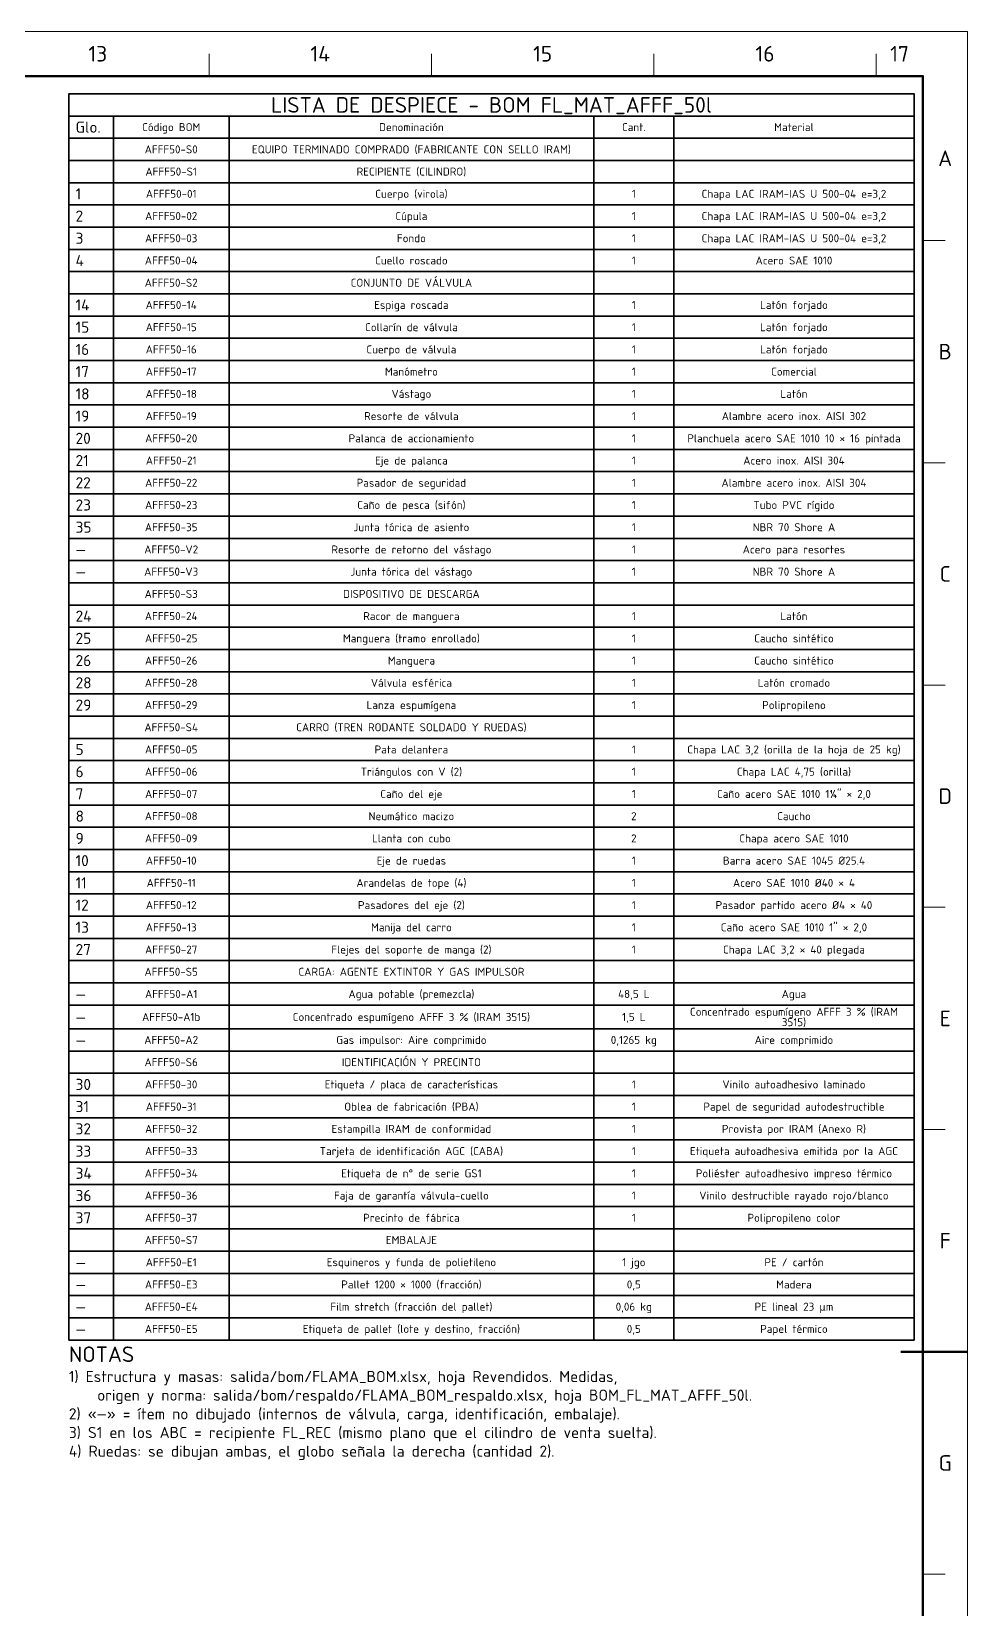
# Model space of a CAD drawing. Header units: millimetres. Extents: x 0 to 841, y 0 to 594.
# Drawn here: x 630.6 to 841, y 239.1 to 594 of the extents above; entities that cross this region are included whole.
import ezdxf
from ezdxf.enums import TextEntityAlignment as Align

# ---------------------------------------------------------------- set-up
doc = ezdxf.new("R2010")
doc.units = ezdxf.units.MM
for name, color, linetype, lineweight in [('06-TEXTO', 7, 'CONTINUOUS', 25), ('07-RECUADRO', 7, 'CONTINUOUS', 70), ('08-FINA', 5, 'CONTINUOUS', 18), ('10-ROTULO', 7, 'CONTINUOUS', 35)]:
    doc.layers.add(name, color=color, linetype=linetype, lineweight=lineweight)
doc.styles.add('ISO3098', font='isocpeur.ttf')

msp = doc.modelspace()

# ---------------------------------------------------------------- linework, layer by layer
at = {"layer": '07-RECUADRO'}
msp.add_line((841, 297), (826, 297), dxfattribs=at)
msp.add_lwpolyline([(25, 10), (831, 10), (831, 584), (25, 584)], close=True, dxfattribs=at)
at = {"layer": '08-FINA'}
for p, q in [((670.5, 584), (670.5, 589)), ((720.5, 584), (720.5, 589)), ((770.5, 584), (770.5, 589)), ((820.5, 584), (820.5, 589)), ((831, 547), (836, 547)), ((831, 497), (836, 497)), ((831, 447), (836, 447)), ((831, 397), (836, 397)), ((831, 347), (836, 347)), ((831, 247), (836, 247))]:
    msp.add_line(p, q, dxfattribs=at)
msp.add_lwpolyline([(0, 0), (841, 0), (841, 594), (0, 594)], close=True, dxfattribs=at)
at = {"layer": '10-ROTULO'}
for points in [[(639, 575), (829, 575), (829, 580), (639, 580)], [(639, 570), (649, 570), (649, 575), (639, 575)], [(649, 570), (675, 570), (675, 575), (649, 575)], [(675, 570), (757, 570), (757, 575), (675, 575)], [(757, 570), (775, 570), (775, 575), (757, 575)], [(775, 570), (829, 570), (829, 575), (775, 575)], [(639, 565), (649, 565), (649, 570), (639, 570)], [(649, 565), (675, 565), (675, 570), (649, 570)], [(675, 565), (757, 565), (757, 570), (675, 570)], [(757, 565), (775, 565), (775, 570), (757, 570)], [(775, 565), (829, 565), (829, 570), (775, 570)], [(639, 560), (649, 560), (649, 565), (639, 565)], [(649, 560), (675, 560), (675, 565), (649, 565)], [(675, 560), (757, 560), (757, 565), (675, 565)], [(757, 560), (775, 560), (775, 565), (757, 565)], [(775, 560), (829, 560), (829, 565), (775, 565)], [(639, 555), (649, 555), (649, 560), (639, 560)], [(649, 555), (675, 555), (675, 560), (649, 560)], [(675, 555), (757, 555), (757, 560), (675, 560)], [(757, 555), (775, 555), (775, 560), (757, 560)], [(775, 555), (829, 555), (829, 560), (775, 560)], [(639, 550), (649, 550), (649, 555), (639, 555)], [(649, 550), (675, 550), (675, 555), (649, 555)], [(675, 550), (757, 550), (757, 555), (675, 555)], [(757, 550), (775, 550), (775, 555), (757, 555)], [(775, 550), (829, 550), (829, 555), (775, 555)], [(639, 545), (649, 545), (649, 550), (639, 550)], [(649, 545), (675, 545), (675, 550), (649, 550)], [(675, 545), (757, 545), (757, 550), (675, 550)], [(757, 545), (775, 545), (775, 550), (757, 550)], [(775, 545), (829, 545), (829, 550), (775, 550)], [(639, 540), (649, 540), (649, 545), (639, 545)], [(649, 540), (675, 540), (675, 545), (649, 545)], [(675, 540), (757, 540), (757, 545), (675, 545)], [(757, 540), (775, 540), (775, 545), (757, 545)], [(775, 540), (829, 540), (829, 545), (775, 545)], [(639, 535), (649, 535), (649, 540), (639, 540)], [(649, 535), (675, 535), (675, 540), (649, 540)], [(675, 535), (757, 535), (757, 540), (675, 540)], [(757, 535), (775, 535), (775, 540), (757, 540)], [(775, 535), (829, 535), (829, 540), (775, 540)], [(639, 530), (649, 530), (649, 535), (639, 535)], [(649, 530), (675, 530), (675, 535), (649, 535)], [(675, 530), (757, 530), (757, 535), (675, 535)], [(757, 530), (775, 530), (775, 535), (757, 535)], [(775, 530), (829, 530), (829, 535), (775, 535)], [(639, 525), (649, 525), (649, 530), (639, 530)], [(649, 525), (675, 525), (675, 530), (649, 530)], [(675, 525), (757, 525), (757, 530), (675, 530)], [(757, 525), (775, 525), (775, 530), (757, 530)], [(775, 525), (829, 525), (829, 530), (775, 530)], [(639, 520), (649, 520), (649, 525), (639, 525)], [(649, 520), (675, 520), (675, 525), (649, 525)], [(675, 520), (757, 520), (757, 525), (675, 525)], [(757, 520), (775, 520), (775, 525), (757, 525)], [(775, 520), (829, 520), (829, 525), (775, 525)], [(639, 515), (649, 515), (649, 520), (639, 520)], [(649, 515), (675, 515), (675, 520), (649, 520)], [(675, 515), (757, 515), (757, 520), (675, 520)], [(757, 515), (775, 515), (775, 520), (757, 520)], [(775, 515), (829, 515), (829, 520), (775, 520)], [(639, 510), (649, 510), (649, 515), (639, 515)], [(649, 510), (675, 510), (675, 515), (649, 515)], [(675, 510), (757, 510), (757, 515), (675, 515)], [(757, 510), (775, 510), (775, 515), (757, 515)], [(775, 510), (829, 510), (829, 515), (775, 515)], [(639, 505), (649, 505), (649, 510), (639, 510)], [(649, 505), (675, 505), (675, 510), (649, 510)], [(675, 505), (757, 505), (757, 510), (675, 510)], [(757, 505), (775, 505), (775, 510), (757, 510)], [(775, 505), (829, 505), (829, 510), (775, 510)], [(639, 500), (649, 500), (649, 505), (639, 505)], [(649, 500), (675, 500), (675, 505), (649, 505)], [(675, 500), (757, 500), (757, 505), (675, 505)], [(757, 500), (775, 500), (775, 505), (757, 505)], [(775, 500), (829, 500), (829, 505), (775, 505)], [(639, 495), (649, 495), (649, 500), (639, 500)], [(649, 495), (675, 495), (675, 500), (649, 500)], [(675, 495), (757, 495), (757, 500), (675, 500)], [(757, 495), (775, 495), (775, 500), (757, 500)], [(775, 495), (829, 495), (829, 500), (775, 500)], [(639, 490), (649, 490), (649, 495), (639, 495)], [(649, 490), (675, 490), (675, 495), (649, 495)], [(675, 490), (757, 490), (757, 495), (675, 495)], [(757, 490), (775, 490), (775, 495), (757, 495)], [(775, 490), (829, 490), (829, 495), (775, 495)], [(639, 485), (649, 485), (649, 490), (639, 490)], [(649, 485), (675, 485), (675, 490), (649, 490)], [(675, 485), (757, 485), (757, 490), (675, 490)], [(757, 485), (775, 485), (775, 490), (757, 490)], [(775, 485), (829, 485), (829, 490), (775, 490)], [(639, 480), (649, 480), (649, 485), (639, 485)], [(649, 480), (675, 480), (675, 485), (649, 485)], [(675, 480), (757, 480), (757, 485), (675, 485)], [(757, 480), (775, 480), (775, 485), (757, 485)], [(775, 480), (829, 480), (829, 485), (775, 485)], [(639, 475), (649, 475), (649, 480), (639, 480)], [(649, 475), (675, 475), (675, 480), (649, 480)], [(675, 475), (757, 475), (757, 480), (675, 480)], [(757, 475), (775, 475), (775, 480), (757, 480)], [(775, 475), (829, 475), (829, 480), (775, 480)], [(639, 470), (649, 470), (649, 475), (639, 475)], [(649, 470), (675, 470), (675, 475), (649, 475)], [(675, 470), (757, 470), (757, 475), (675, 475)], [(757, 470), (775, 470), (775, 475), (757, 475)], [(775, 470), (829, 470), (829, 475), (775, 475)], [(639, 465), (649, 465), (649, 470), (639, 470)], [(649, 465), (675, 465), (675, 470), (649, 470)], [(675, 465), (757, 465), (757, 470), (675, 470)], [(757, 465), (775, 465), (775, 470), (757, 470)], [(775, 465), (829, 465), (829, 470), (775, 470)], [(639, 460), (649, 460), (649, 465), (639, 465)], [(649, 460), (675, 460), (675, 465), (649, 465)], [(675, 460), (757, 460), (757, 465), (675, 465)], [(757, 460), (775, 460), (775, 465), (757, 465)], [(775, 460), (829, 460), (829, 465), (775, 465)], [(639, 455), (649, 455), (649, 460), (639, 460)], [(649, 455), (675, 455), (675, 460), (649, 460)], [(675, 455), (757, 455), (757, 460), (675, 460)], [(757, 455), (775, 455), (775, 460), (757, 460)], [(775, 455), (829, 455), (829, 460), (775, 460)], [(639, 450), (649, 450), (649, 455), (639, 455)], [(649, 450), (675, 450), (675, 455), (649, 455)], [(675, 450), (757, 450), (757, 455), (675, 455)], [(757, 450), (775, 450), (775, 455), (757, 455)], [(775, 450), (829, 450), (829, 455), (775, 455)], [(639, 445), (649, 445), (649, 450), (639, 450)], [(649, 445), (675, 445), (675, 450), (649, 450)], [(675, 445), (757, 445), (757, 450), (675, 450)], [(757, 445), (775, 445), (775, 450), (757, 450)], [(775, 445), (829, 445), (829, 450), (775, 450)], [(639, 440), (649, 440), (649, 445), (639, 445)], [(649, 440), (675, 440), (675, 445), (649, 445)], [(675, 440), (757, 440), (757, 445), (675, 445)], [(757, 440), (775, 440), (775, 445), (757, 445)], [(775, 440), (829, 440), (829, 445), (775, 445)], [(639, 435), (649, 435), (649, 440), (639, 440)], [(649, 435), (675, 435), (675, 440), (649, 440)], [(675, 435), (757, 435), (757, 440), (675, 440)], [(757, 435), (775, 435), (775, 440), (757, 440)], [(775, 435), (829, 435), (829, 440), (775, 440)], [(639, 430), (649, 430), (649, 435), (639, 435)], [(649, 430), (675, 430), (675, 435), (649, 435)], [(675, 430), (757, 430), (757, 435), (675, 435)], [(757, 430), (775, 430), (775, 435), (757, 435)], [(775, 430), (829, 430), (829, 435), (775, 435)], [(639, 425), (649, 425), (649, 430), (639, 430)], [(649, 425), (675, 425), (675, 430), (649, 430)], [(675, 425), (757, 425), (757, 430), (675, 430)], [(757, 425), (775, 425), (775, 430), (757, 430)], [(775, 425), (829, 425), (829, 430), (775, 430)], [(639, 420), (649, 420), (649, 425), (639, 425)], [(649, 420), (675, 420), (675, 425), (649, 425)], [(675, 420), (757, 420), (757, 425), (675, 425)], [(757, 420), (775, 420), (775, 425), (757, 425)], [(775, 420), (829, 420), (829, 425), (775, 425)], [(639, 415), (649, 415), (649, 420), (639, 420)], [(649, 415), (675, 415), (675, 420), (649, 420)], [(675, 415), (757, 415), (757, 420), (675, 420)], [(757, 415), (775, 415), (775, 420), (757, 420)], [(775, 415), (829, 415), (829, 420), (775, 420)], [(639, 410), (649, 410), (649, 415), (639, 415)], [(649, 410), (675, 410), (675, 415), (649, 415)], [(675, 410), (757, 410), (757, 415), (675, 415)], [(757, 410), (775, 410), (775, 415), (757, 415)], [(775, 410), (829, 410), (829, 415), (775, 415)], [(639, 405), (649, 405), (649, 410), (639, 410)], [(649, 405), (675, 405), (675, 410), (649, 410)], [(675, 405), (757, 405), (757, 410), (675, 410)], [(757, 405), (775, 405), (775, 410), (757, 410)], [(775, 405), (829, 405), (829, 410), (775, 410)], [(639, 400), (649, 400), (649, 405), (639, 405)], [(649, 400), (675, 400), (675, 405), (649, 405)], [(675, 400), (757, 400), (757, 405), (675, 405)], [(757, 400), (775, 400), (775, 405), (757, 405)], [(775, 400), (829, 400), (829, 405), (775, 405)], [(639, 395), (649, 395), (649, 400), (639, 400)], [(649, 395), (675, 395), (675, 400), (649, 400)], [(675, 395), (757, 395), (757, 400), (675, 400)], [(757, 395), (775, 395), (775, 400), (757, 400)], [(775, 395), (829, 395), (829, 400), (775, 400)], [(639, 390), (649, 390), (649, 395), (639, 395)], [(649, 390), (675, 390), (675, 395), (649, 395)], [(675, 390), (757, 390), (757, 395), (675, 395)], [(757, 390), (775, 390), (775, 395), (757, 395)], [(775, 390), (829, 390), (829, 395), (775, 395)], [(639, 385), (649, 385), (649, 390), (639, 390)], [(649, 385), (675, 385), (675, 390), (649, 390)], [(675, 385), (757, 385), (757, 390), (675, 390)], [(757, 385), (775, 385), (775, 390), (757, 390)], [(775, 385), (829, 385), (829, 390), (775, 390)], [(639, 380), (649, 380), (649, 385), (639, 385)], [(649, 380), (675, 380), (675, 385), (649, 385)], [(675, 380), (757, 380), (757, 385), (675, 385)], [(757, 380), (775, 380), (775, 385), (757, 385)], [(775, 380), (829, 380), (829, 385), (775, 385)], [(639, 375), (649, 375), (649, 380), (639, 380)], [(649, 375), (675, 375), (675, 380), (649, 380)], [(675, 375), (757, 375), (757, 380), (675, 380)], [(757, 375), (775, 375), (775, 380), (757, 380)], [(775, 375), (829, 375), (829, 380), (775, 380)], [(639, 369.66), (649, 369.66), (649, 375), (639, 375)], [(649, 369.66), (675, 369.66), (675, 375), (649, 375)], [(675, 369.66), (757, 369.66), (757, 375), (675, 375)], [(757, 369.66), (775, 369.66), (775, 375), (757, 375)], [(775, 369.66), (829, 369.66), (829, 375), (775, 375)], [(639, 364.66), (649, 364.66), (649, 369.66), (639, 369.66)], [(649, 364.66), (675, 364.66), (675, 369.66), (649, 369.66)], [(675, 364.66), (757, 364.66), (757, 369.66), (675, 369.66)], [(757, 364.66), (775, 364.66), (775, 369.66), (757, 369.66)], [(775, 364.66), (829, 364.66), (829, 369.66), (775, 369.66)], [(639, 359.66), (649, 359.66), (649, 364.66), (639, 364.66)], [(649, 359.66), (675, 359.66), (675, 364.66), (649, 364.66)], [(675, 359.66), (757, 359.66), (757, 364.66), (675, 364.66)], [(757, 359.66), (775, 359.66), (775, 364.66), (757, 364.66)], [(775, 359.66), (829, 359.66), (829, 364.66), (775, 364.66)], [(639, 354.66), (649, 354.66), (649, 359.66), (639, 359.66)], [(649, 354.66), (675, 354.66), (675, 359.66), (649, 359.66)], [(675, 354.66), (757, 354.66), (757, 359.66), (675, 359.66)], [(757, 354.66), (775, 354.66), (775, 359.66), (757, 359.66)], [(775, 354.66), (829, 354.66), (829, 359.66), (775, 359.66)], [(639, 349.66), (649, 349.66), (649, 354.66), (639, 354.66)], [(649, 349.66), (675, 349.66), (675, 354.66), (649, 354.66)], [(675, 349.66), (757, 349.66), (757, 354.66), (675, 354.66)], [(757, 349.66), (775, 349.66), (775, 354.66), (757, 354.66)], [(775, 349.66), (829, 349.66), (829, 354.66), (775, 354.66)], [(639, 344.66), (649, 344.66), (649, 349.66), (639, 349.66)], [(649, 344.66), (675, 344.66), (675, 349.66), (649, 349.66)], [(675, 344.66), (757, 344.66), (757, 349.66), (675, 349.66)], [(757, 344.66), (775, 344.66), (775, 349.66), (757, 349.66)], [(775, 344.66), (829, 344.66), (829, 349.66), (775, 349.66)], [(639, 339.66), (649, 339.66), (649, 344.66), (639, 344.66)], [(649, 339.66), (675, 339.66), (675, 344.66), (649, 344.66)], [(675, 339.66), (757, 339.66), (757, 344.66), (675, 344.66)], [(757, 339.66), (775, 339.66), (775, 344.66), (757, 344.66)], [(775, 339.66), (829, 339.66), (829, 344.66), (775, 344.66)], [(639, 334.66), (649, 334.66), (649, 339.66), (639, 339.66)], [(649, 334.66), (675, 334.66), (675, 339.66), (649, 339.66)], [(675, 334.66), (757, 334.66), (757, 339.66), (675, 339.66)], [(757, 334.66), (775, 334.66), (775, 339.66), (757, 339.66)], [(775, 334.66), (829, 334.66), (829, 339.66), (775, 339.66)], [(639, 329.66), (649, 329.66), (649, 334.66), (639, 334.66)], [(649, 329.66), (675, 329.66), (675, 334.66), (649, 334.66)], [(675, 329.66), (757, 329.66), (757, 334.66), (675, 334.66)], [(757, 329.66), (775, 329.66), (775, 334.66), (757, 334.66)], [(775, 329.66), (829, 329.66), (829, 334.66), (775, 334.66)], [(639, 324.66), (649, 324.66), (649, 329.66), (639, 329.66)], [(649, 324.66), (675, 324.66), (675, 329.66), (649, 329.66)], [(675, 324.66), (757, 324.66), (757, 329.66), (675, 329.66)], [(757, 324.66), (775, 324.66), (775, 329.66), (757, 329.66)], [(775, 324.66), (829, 324.66), (829, 329.66), (775, 329.66)], [(639, 319.66), (649, 319.66), (649, 324.66), (639, 324.66)], [(649, 319.66), (675, 319.66), (675, 324.66), (649, 324.66)], [(675, 319.66), (757, 319.66), (757, 324.66), (675, 324.66)], [(757, 319.66), (775, 319.66), (775, 324.66), (757, 324.66)], [(775, 319.66), (829, 319.66), (829, 324.66), (775, 324.66)], [(639, 314.66), (649, 314.66), (649, 319.66), (639, 319.66)], [(649, 314.66), (675, 314.66), (675, 319.66), (649, 319.66)], [(675, 314.66), (757, 314.66), (757, 319.66), (675, 319.66)], [(757, 314.66), (775, 314.66), (775, 319.66), (757, 319.66)], [(775, 314.66), (829, 314.66), (829, 319.66), (775, 319.66)], [(639, 309.66), (649, 309.66), (649, 314.66), (639, 314.66)], [(649, 309.66), (675, 309.66), (675, 314.66), (649, 314.66)], [(675, 309.66), (757, 309.66), (757, 314.66), (675, 314.66)], [(757, 309.66), (775, 309.66), (775, 314.66), (757, 314.66)], [(775, 309.66), (829, 309.66), (829, 314.66), (775, 314.66)], [(639, 304.66), (649, 304.66), (649, 309.66), (639, 309.66)], [(649, 304.66), (675, 304.66), (675, 309.66), (649, 309.66)], [(675, 304.66), (757, 304.66), (757, 309.66), (675, 309.66)], [(757, 304.66), (775, 304.66), (775, 309.66), (757, 309.66)], [(775, 304.66), (829, 304.66), (829, 309.66), (775, 309.66)], [(639, 299.66), (649, 299.66), (649, 304.66), (639, 304.66)], [(649, 299.66), (675, 299.66), (675, 304.66), (649, 304.66)], [(675, 299.66), (757, 299.66), (757, 304.66), (675, 304.66)], [(757, 299.66), (775, 299.66), (775, 304.66), (757, 304.66)], [(775, 299.66), (829, 299.66), (829, 304.66), (775, 304.66)]]:
    msp.add_lwpolyline(points, close=True, dxfattribs=at)

# ---------------------------------------------------------------- texts
at = {"layer": '06-TEXTO', "style": 'ISO3098'}
for s, height, p in [('13', 3.5, (645.5, 589)), ('14', 3.5, (695.5, 589)), ('15', 3.5, (745.5, 589)), ('16', 3.5, (795.5, 589)), ('17', 3.5, (825.75, 589)), ('LISTA DE DESPIECE - BOM FL_MAT_AFFF_50l', 3.5, (734, 577.5)), ('Código BOM', 1.8, (662, 572.5)), ('Denominación', 1.8, (716, 572.5)), ('Cant.', 1.8, (766, 572.5)), ('Material', 1.8, (802, 572.5)), ('AFFF50-S0', 1.8, (662, 567.5)), ('EQUIPO TERMINADO COMPRADO (FABRICANTE CON SELLO IRAM)', 1.8, (716, 567.5)), ('A', 3.5, (836, 565.5)), ('AFFF50-S1', 1.8, (662, 562.5)), ('RECIPIENTE (CILINDRO)', 1.8, (716, 562.5)), ('AFFF50-01', 1.8, (662, 557.5)), ('Cuerpo (virola)', 1.8, (716, 557.5)), ('1', 1.8, (766, 557.5)), ('Chapa LAC IRAM-IAS U 500-04 e=3,2', 1.8, (802, 557.5)), ('AFFF50-02', 1.8, (662, 552.5)), ('Cúpula', 1.8, (716, 552.5)), ('1', 1.8, (766, 552.5)), ('Chapa LAC IRAM-IAS U 500-04 e=3,2', 1.8, (802, 552.5)), ('AFFF50-03', 1.8, (662, 547.5)), ('Fondo', 1.8, (716, 547.5)), ('1', 1.8, (766, 547.5)), ('Chapa LAC IRAM-IAS U 500-04 e=3,2', 1.8, (802, 547.5)), ('AFFF50-04', 1.8, (662, 542.5)), ('Cuello roscado', 1.8, (716, 542.5)), ('1', 1.8, (766, 542.5)), ('Acero SAE 1010', 1.8, (802, 542.5)), ('AFFF50-S2', 1.8, (662, 537.5)), ('CONJUNTO DE VÁLVULA', 1.8, (716, 537.5)), ('AFFF50-14', 1.8, (662, 532.5)), ('Espiga roscada', 1.8, (716, 532.5)), ('1', 1.8, (766, 532.5)), ('Latón forjado', 1.8, (802, 532.5)), ('AFFF50-15', 1.8, (662, 527.5)), ('Collarín de válvula', 1.8, (716, 527.5)), ('1', 1.8, (766, 527.5)), ('Latón forjado', 1.8, (802, 527.5)), ('AFFF50-16', 1.8, (662, 522.5)), ('Cuerpo de válvula', 1.8, (716, 522.5)), ('1', 1.8, (766, 522.5)), ('Latón forjado', 1.8, (802, 522.5)), ('B', 3.5, (836, 522)), ('AFFF50-17', 1.8, (662, 517.5)), ('Manómetro', 1.8, (716, 517.5)), ('1', 1.8, (766, 517.5)), ('Comercial', 1.8, (802, 517.5)), ('AFFF50-18', 1.8, (662, 512.5)), ('Vástago', 1.8, (716, 512.5)), ('1', 1.8, (766, 512.5)), ('Latón', 1.8, (802, 512.5)), ('AFFF50-19', 1.8, (662, 507.5)), ('Resorte de válvula', 1.8, (716, 507.5)), ('1', 1.8, (766, 507.5)), ('Alambre acero inox. AISI 302', 1.8, (802, 507.5)), ('AFFF50-20', 1.8, (662, 502.5)), ('Palanca de accionamiento', 1.8, (716, 502.5)), ('1', 1.8, (766, 502.5)), ('Planchuela acero SAE 1010 10 × 16 pintada', 1.8, (802, 502.5)), ('AFFF50-21', 1.8, (662, 497.5)), ('Eje de palanca', 1.8, (716, 497.5)), ('1', 1.8, (766, 497.5)), ('Acero inox. AISI 304', 1.8, (802, 497.5)), ('AFFF50-22', 1.8, (662, 492.5)), ('Pasador de seguridad', 1.8, (716, 492.5)), ('1', 1.8, (766, 492.5)), ('Alambre acero inox. AISI 304', 1.8, (802, 492.5)), ('AFFF50-23', 1.8, (662, 487.5)), ('Caño de pesca (sifón)', 1.8, (716, 487.5)), ('1', 1.8, (766, 487.5)), ('Tubo PVC rígido', 1.8, (802, 487.5)), ('AFFF50-35', 1.8, (662, 482.5)), ('Junta tórica de asiento', 1.8, (716, 482.5)), ('1', 1.8, (766, 482.5)), ('NBR 70 Shore A', 1.8, (802, 482.5)), ('AFFF50-V2', 1.8, (662, 477.5)), ('Resorte de retorno del vástago', 1.8, (716, 477.5)), ('1', 1.8, (766, 477.5)), ('Acero para resortes', 1.8, (802, 477.5)), ('AFFF50-V3', 1.8, (662, 472.5)), ('Junta tórica del vástago', 1.8, (716, 472.5)), ('1', 1.8, (766, 472.5)), ('NBR 70 Shore A', 1.8, (802, 472.5)), ('C', 3.5, (836, 472)), ('AFFF50-S3', 1.8, (662, 467.5)), ('DISPOSITIVO DE DESCARGA', 1.8, (716, 467.5)), ('AFFF50-24', 1.8, (662, 462.5)), ('Racor de manguera', 1.8, (716, 462.5)), ('1', 1.8, (766, 462.5)), ('Latón', 1.8, (802, 462.5)), ('AFFF50-25', 1.8, (662, 457.5)), ('Manguera (tramo enrollado)', 1.8, (716, 457.5)), ('1', 1.8, (766, 457.5)), ('Caucho sintético', 1.8, (802, 457.5)), ('AFFF50-26', 1.8, (662, 452.5)), ('Manguera', 1.8, (716, 452.5)), ('1', 1.8, (766, 452.5)), ('Caucho sintético', 1.8, (802, 452.5)), ('AFFF50-28', 1.8, (662, 447.5)), ('Válvula esférica', 1.8, (716, 447.5)), ('1', 1.8, (766, 447.5)), ('Latón cromado', 1.8, (802, 447.5)), ('AFFF50-29', 1.8, (662, 442.5)), ('Lanza espumígena', 1.8, (716, 442.5)), ('1', 1.8, (766, 442.5)), ('Polipropileno', 1.8, (802, 442.5)), ('AFFF50-S4', 1.8, (662, 437.5)), ('CARRO (TREN RODANTE SOLDADO Y RUEDAS)', 1.8, (716, 437.5)), ('AFFF50-05', 1.8, (662, 432.5)), ('Pata delantera', 1.8, (716, 432.5)), ('1', 1.8, (766, 432.5)), ('Chapa LAC 3,2 (orilla de la hoja de 25 kg)', 1.8, (802, 432.5)), ('AFFF50-06', 1.8, (662, 427.5)), ('Triángulos con V (2)', 1.8, (716, 427.5)), ('1', 1.8, (766, 427.5)), ('Chapa LAC 4,75 (orilla)', 1.8, (802, 427.5)), ('AFFF50-07', 1.8, (662, 422.5)), ('Caño del eje', 1.8, (716, 422.5)), ('1', 1.8, (766, 422.5)), ('Caño acero SAE 1010 1¼" × 2,0', 1.8, (802, 422.5)), ('D', 3.5, (836, 422)), ('AFFF50-08', 1.8, (662, 417.5)), ('Neumático macizo', 1.8, (716, 417.5)), ('2', 1.8, (766, 417.5)), ('Caucho', 1.8, (802, 417.5)), ('AFFF50-09', 1.8, (662, 412.5)), ('Llanta con cubo', 1.8, (716, 412.5)), ('2', 1.8, (766, 412.5)), ('Chapa acero SAE 1010', 1.8, (802, 412.5)), ('AFFF50-10', 1.8, (662, 407.5)), ('Eje de ruedas', 1.8, (716, 407.5)), ('1', 1.8, (766, 407.5)), ('Barra acero SAE 1045 Ø25.4', 1.8, (802, 407.5)), ('AFFF50-11', 1.8, (662, 402.5)), ('Arandelas de tope (4)', 1.8, (716, 402.5)), ('1', 1.8, (766, 402.5)), ('Acero SAE 1010 Ø40 × 4', 1.8, (802, 402.5)), ('AFFF50-12', 1.8, (662, 397.5)), ('Pasadores del eje (2)', 1.8, (716, 397.5)), ('1', 1.8, (766, 397.5)), ('Pasador partido acero Ø4 × 40', 1.8, (802, 397.5)), ('AFFF50-13', 1.8, (662, 392.5)), ('Manija del carro', 1.8, (716, 392.5)), ('1', 1.8, (766, 392.5)), ('Caño acero SAE 1010 1" × 2,0', 1.8, (802, 392.5)), ('AFFF50-27', 1.8, (662, 387.5)), ('Flejes del soporte de manga (2)', 1.8, (716, 387.5)), ('1', 1.8, (766, 387.5)), ('Chapa LAC 3,2 × 40 plegada', 1.8, (802, 387.5)), ('AFFF50-S5', 1.8, (662, 382.5)), ('CARGA: AGENTE EXTINTOR Y GAS IMPULSOR', 1.8, (716, 382.5)), ('AFFF50-A1', 1.8, (662, 377.5)), ('Agua potable (premezcla)', 1.8, (716, 377.5)), ('48,5 L', 1.8, (766, 377.5)), ('Agua', 1.8, (802, 377.5)), ('AFFF50-A1b', 1.8, (662, 372.33)), ('Concentrado espumígeno AFFF 3 % (IRAM 3515)', 1.8, (716, 372.33)), ('1,5 L', 1.8, (766, 372.33)), ('Concentrado espumígeno AFFF 3 % (IRAM', 1.8, (802, 373.5)), ('E', 3.5, (836, 372)), ('3515)', 1.8, (802, 371.16)), ('AFFF50-A2', 1.8, (662, 367.16)), ('Gas impulsor: Aire comprimido', 1.8, (716, 367.16)), ('0,1265 kg', 1.8, (766, 367.16)), ('Aire comprimido', 1.8, (802, 367.16)), ('AFFF50-S6', 1.8, (662, 362.16)), ('IDENTIFICACIÓN Y PRECINTO', 1.8, (716, 362.16)), ('AFFF50-30', 1.8, (662, 357.16)), ('Etiqueta / placa de características', 1.8, (716, 357.16)), ('1', 1.8, (766, 357.16)), ('Vinilo autoadhesivo laminado', 1.8, (802, 357.16)), ('AFFF50-31', 1.8, (662, 352.16)), ('Oblea de fabricación (PBA)', 1.8, (716, 352.16)), ('1', 1.8, (766, 352.16)), ('Papel de seguridad autodestructible', 1.8, (802, 352.16)), ('AFFF50-32', 1.8, (662, 347.16)), ('Estampilla IRAM de conformidad', 1.8, (716, 347.16)), ('1', 1.8, (766, 347.16)), ('Provista por IRAM (Anexo R)', 1.8, (802, 347.16)), ('AFFF50-33', 1.8, (662, 342.16)), ('Tarjeta de identificación AGC (CABA)', 1.8, (716, 342.16)), ('1', 1.8, (766, 342.16)), ('Etiqueta autoadhesiva emitida por la AGC', 1.8, (802, 342.16)), ('AFFF50-34', 1.8, (662, 337.16)), ('Etiqueta de n° de serie GS1', 1.8, (716, 337.16)), ('1', 1.8, (766, 337.16)), ('Poliéster autoadhesivo impreso térmico', 1.8, (802, 337.16)), ('AFFF50-36', 1.8, (662, 332.16)), ('Faja de garantía válvula-cuello', 1.8, (716, 332.16)), ('1', 1.8, (766, 332.16)), ('Vinilo destructible rayado rojo/blanco', 1.8, (802, 332.16)), ('AFFF50-37', 1.8, (662, 327.16)), ('Precinto de fábrica', 1.8, (716, 327.16)), ('1', 1.8, (766, 327.16)), ('Polipropileno color', 1.8, (802, 327.16)), ('AFFF50-S7', 1.8, (662, 322.16)), ('EMBALAJE', 1.8, (716, 322.16)), ('F', 3.5, (836, 322)), ('AFFF50-E1', 1.8, (662, 317.16)), ('Esquineros y funda de polietileno', 1.8, (716, 317.16)), ('1 jgo', 1.8, (766, 317.16)), ('PE / cartón', 1.8, (802, 317.16)), ('AFFF50-E3', 1.8, (662, 312.16)), ('Pallet 1200 × 1000 (fracción)', 1.8, (716, 312.16)), ('0,5', 1.8, (766, 312.16)), ('Madera', 1.8, (802, 312.16)), ('AFFF50-E4', 1.8, (662, 307.16)), ('Film stretch (fracción del pallet)', 1.8, (716, 307.16)), ('0,06 kg', 1.8, (766, 307.16)), ('PE lineal 23 µm', 1.8, (802, 307.16)), ('AFFF50-E5', 1.8, (662, 302.16)), ('Etiqueta de pallet (lote y destino, fracción)', 1.8, (716, 302.16)), ('0,5', 1.8, (766, 302.16)), ('Papel térmico', 1.8, (802, 302.16)), ('G', 3.5, (836, 272))]:
    msp.add_text(s, height=height, dxfattribs=at).set_placement(p, align=Align.MIDDLE_CENTER)
for s, p in [('Glo.', (640.5, 572.5)), ('1', (640.5, 557.5)), ('2', (640.5, 552.5)), ('3', (640.5, 547.5)), ('4', (640.5, 542.5)), ('14', (640.5, 532.5)), ('15', (640.5, 527.5)), ('16', (640.5, 522.5)), ('17', (640.5, 517.5)), ('18', (640.5, 512.5)), ('19', (640.5, 507.5)), ('20', (640.5, 502.5)), ('21', (640.5, 497.5)), ('22', (640.5, 492.5)), ('23', (640.5, 487.5)), ('35', (640.5, 482.5)), ('—', (640.5, 477.5)), ('—', (640.5, 472.5)), ('24', (640.5, 462.5)), ('25', (640.5, 457.5)), ('26', (640.5, 452.5)), ('28', (640.5, 447.5)), ('29', (640.5, 442.5)), ('5', (640.5, 432.5)), ('6', (640.5, 427.5)), ('7', (640.5, 422.5)), ('8', (640.5, 417.5)), ('9', (640.5, 412.5)), ('10', (640.5, 407.5)), ('11', (640.5, 402.5)), ('12', (640.5, 397.5)), ('13', (640.5, 392.5)), ('27', (640.5, 387.5)), ('—', (640.5, 377.5)), ('—', (640.5, 372.33)), ('—', (640.5, 367.16)), ('30', (640.5, 357.16)), ('31', (640.5, 352.16)), ('32', (640.5, 347.16)), ('33', (640.5, 342.16)), ('34', (640.5, 337.16)), ('36', (640.5, 332.16)), ('37', (640.5, 327.16)), ('—', (640.5, 317.16)), ('—', (640.5, 312.16)), ('—', (640.5, 307.16)), ('—', (640.5, 302.16))]:
    msp.add_text(s, height=2.5, dxfattribs=at).set_placement(p, align=Align.MIDDLE_LEFT)
for s, height, p in [('NOTAS', 3.5, (639, 293.66)), ('1) Estructura y masas: salida/bom/FLAMA_BOM.xlsx, hoja Revendidos. Medidas,', 2.5, (639, 289.46)), ('    origen y norma: salida/bom/respaldo/FLAMA_BOM_respaldo.xlsx, hoja BOM_FL_MAT_AFFF_50l.', 2.5, (639, 285.26)), ('2) «—» = ítem no dibujado (internos de válvula, carga, identificación, embalaje).', 2.5, (639, 281.06)), ('3) S1 en los ABC = recipiente FL_REC (mismo plano que el cilindro de venta suelta).', 2.5, (639, 276.86)), ('4) Ruedas: se dibujan ambas, el globo señala la derecha (cantidad 2).', 2.5, (639, 272.66))]:
    msp.add_text(s, height=height, dxfattribs=at).set_placement(p, align=Align.BOTTOM_LEFT)

doc.saveas('drawing.dxf')
